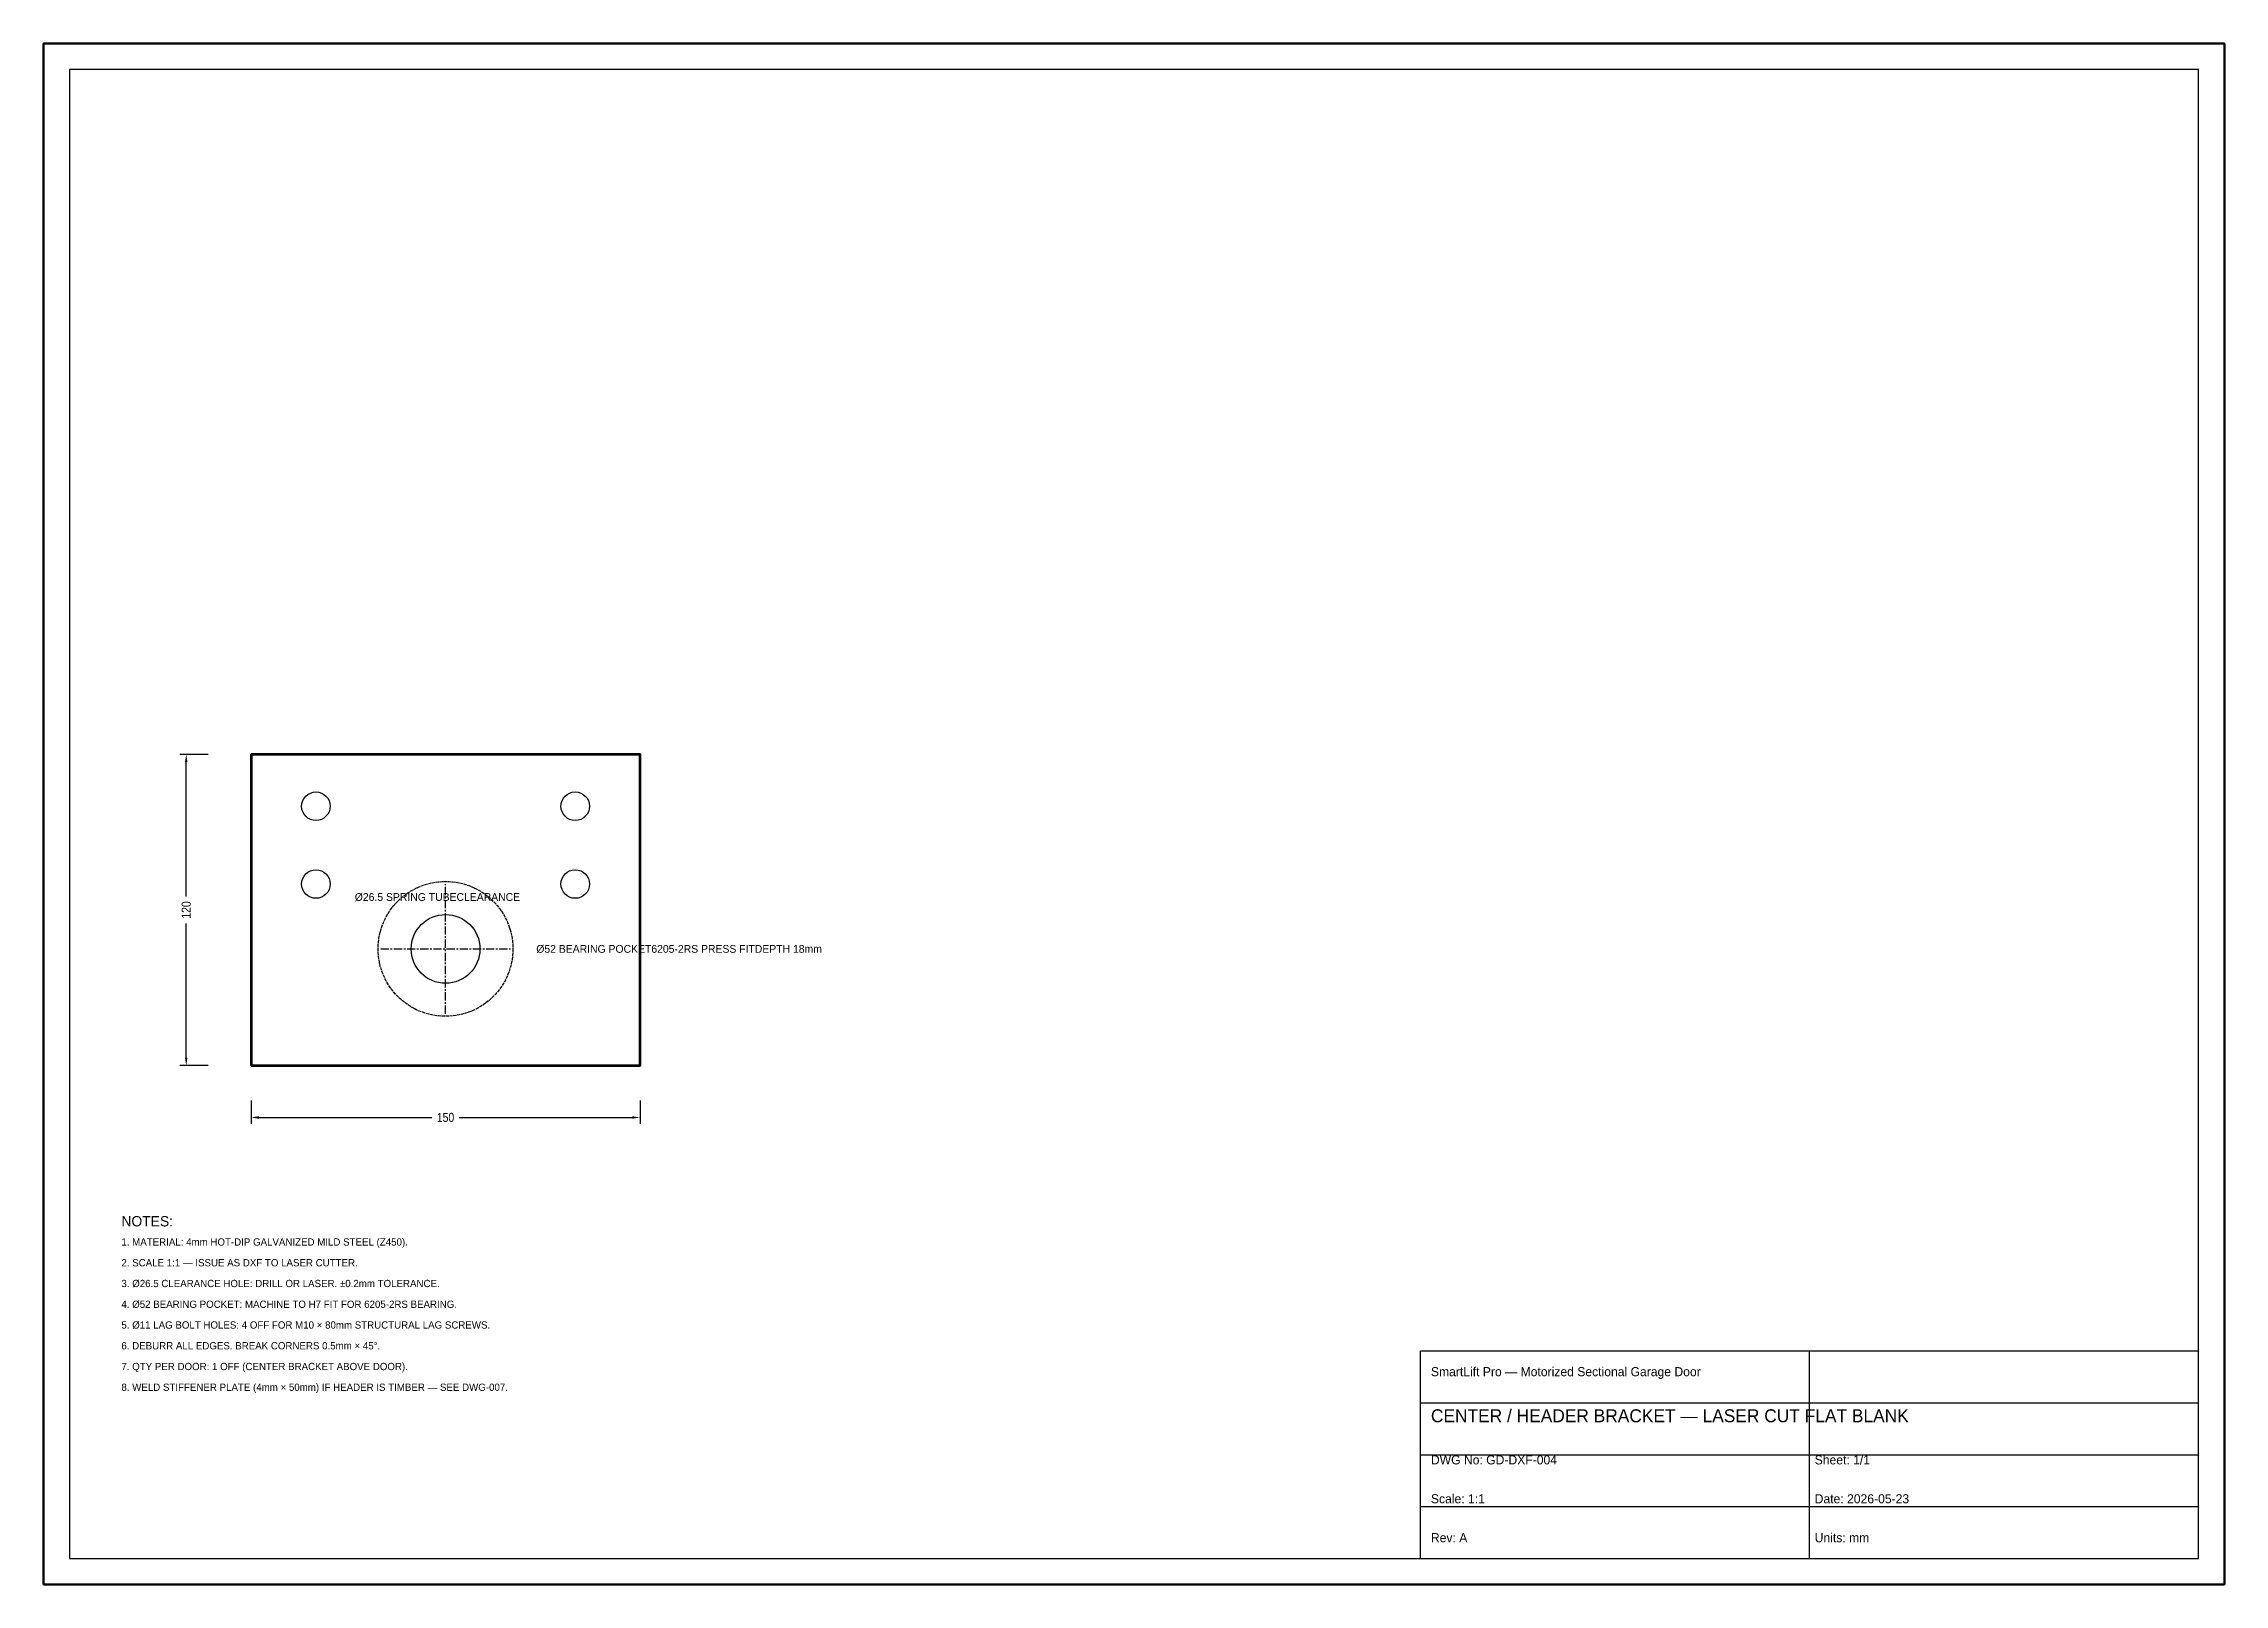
# Model space of a CAD drawing. Header units: millimetres. Extents: x 0 to 841, y 0 to 594.
import ezdxf
from ezdxf.enums import TextEntityAlignment as Align

# ---------------------------------------------------------------- set-up
doc = ezdxf.new("R2010")
doc.units = ezdxf.units.MM
doc.linetypes.add('CENTER', pattern=[5.08, 3.175, -0.635, 0.635, -0.635])
doc.linetypes.add('DASHED', pattern=[1.524, 1.27, -0.254])
for name, color, linetype in [('CENTER', 1, 'CENTER'), ('DIM', 2, 'Continuous'), ('HIDDEN', 3, 'DASHED'), ('NOTES', 3, 'Continuous'), ('OUTLINE', 7, 'Continuous'), ('TITLE', 6, 'Continuous')]:
    doc.layers.add(name, color=color, linetype=linetype)
doc.styles.add('OpenSansCondensed-Light', font='OpenSansCondensed-Light.ttf')
doc.dimstyles.get("Standard").update_dxf_attribs({"dimtxt": 3.5, "dimasz": 3, "dimexe": 2.5, "dimexo": 1.5, "dimgap": 1, "dimtad": 1, "dimcen": 2.5, "dimazin": 3, "dimtfac": 1, "dimtmove": 0, "dimatfit": 3})

# ---------------------------------------------------------------- blocks, each defined once
blk = doc.blocks.new('_CLOSEDFILLED')
at = {"color": 0, "linetype": 'BYBLOCK'}
blk.add_solid([(-1, 0.16), (0, 0), (-1, -0.16)], dxfattribs=at)
blk = doc.blocks.new('*D1')
for p, q in [((80, 186.5), (80, 177.5)), ((230, 186.5), (230, 177.5)), ((83, 180), (149.75, 180)), ((160.25, 180), (227, 180))]:
    blk.add_line(p, q)
at = {"layer": 'Defpoints'}
for p in [(80, 188), (230, 188), (80, 180)]:
    blk.add_point(p, dxfattribs=at)
at = {"layer": 'DIM', "xscale": 3, "yscale": 3, "rotation": 180}
blk.add_blockref('_CLOSEDFILLED', (80, 180), dxfattribs=at)
at = {"layer": 'DIM', "xscale": 3, "yscale": 3}
blk.add_blockref('_CLOSEDFILLED', (230, 180), dxfattribs=at)
at = {"layer": 'DIM', "insert": (155, 180), "char_height": 3.5, "attachment_point": 5, "style": 'OpenSansCondensed-Light'}
blk.add_mtext('150', dxfattribs=at)
blk = doc.blocks.new('*D2')
for p, q in [((63.5, 320), (52.5, 320)), ((55, 265.25), (55, 317)), ((55, 203), (55, 254.75)), ((63.5, 200), (52.5, 200))]:
    blk.add_line(p, q)
at = {"layer": 'Defpoints'}
for p in [(65, 320), (55, 200), (65, 200)]:
    blk.add_point(p, dxfattribs=at)
at = {"layer": 'DIM', "xscale": 3, "yscale": 3}
for p, rotation in [((55, 320), 90), ((55, 200), 270)]:
    blk.add_blockref('_CLOSEDFILLED', p, dxfattribs=dict(at, rotation=rotation))
at = {"layer": 'DIM', "insert": (55, 260), "char_height": 3.5, "attachment_point": 5, "rotation": 90, "style": 'OpenSansCondensed-Light'}
blk.add_mtext('120', dxfattribs=at)

msp = doc.modelspace()

# ---------------------------------------------------------------- linework, layer by layer
at = {"layer": 'CENTER'}
for p, q in [((155, 220), (155, 270)), ((130, 245), (180, 245))]:
    msp.add_line(p, q, dxfattribs=at)
at = {"layer": 'HIDDEN'}
msp.add_circle((155, 245), 26, dxfattribs=at)
at = {"layer": 'OUTLINE', "lineweight": 70}
msp.add_lwpolyline([(80, 200), (230, 200), (230, 320), (80, 320), (80, 200)], dxfattribs=at)
at = {"layer": 'OUTLINE'}
for centre, radius in [((105, 300), 5.5), ((205, 300), 5.5), ((105, 270), 5.5), ((205, 270), 5.5), ((155, 245), 13.25)]:
    msp.add_circle(centre, radius, dxfattribs=at)
at = {"layer": 'TITLE'}
for p, q in [((531, 90), (831, 90)), ((531, 10), (531, 90)), ((681, 10), (681, 90)), ((531, 70), (831, 70)), ((531, 50), (831, 50)), ((531, 30), (831, 30)), ((531, 10), (831, 10))]:
    msp.add_line(p, q, dxfattribs=at)
at = {"layer": 'TITLE', "lineweight": 50}
msp.add_lwpolyline([(0, 0), (841, 0), (841, 594), (0, 594), (0, 0)], dxfattribs=at)
at = {"layer": 'TITLE', "lineweight": 25}
msp.add_lwpolyline([(10, 10), (831, 10), (831, 584), (10, 584), (10, 10)], dxfattribs=at)

# ---------------------------------------------------------------- texts
at = {"layer": 'NOTES'}
for s, height, p in [('Ø26.5 SPRING TUBECLEARANCE', 3, (120, 265)), ('Ø52 BEARING POCKET6205-2RS PRESS FITDEPTH 18mm', 3, (190, 245)), ('NOTES:', 4, (30, 140)), ('1. MATERIAL: 4mm HOT-DIP GALVANIZED MILD STEEL (Z450).', 2.8, (30, 132)), ('2. SCALE 1:1 — ISSUE AS DXF TO LASER CUTTER.', 2.8, (30, 124)), ('4. Ø52 BEARING POCKET: MACHINE TO H7 FIT FOR 6205-2RS BEARING.', 2.8, (30, 108)), ('3. Ø26.5 CLEARANCE HOLE: DRILL OR LASER. ±0.2mm TOLERANCE.', 2.8, (30, 116)), ('5. Ø11 LAG BOLT HOLES: 4 OFF FOR M10 × 80mm STRUCTURAL LAG SCREWS.', 2.8, (30, 100)), ('6. DEBURR ALL EDGES. BREAK CORNERS 0.5mm × 45°.', 2.8, (30, 92)), ('7. QTY PER DOOR: 1 OFF (CENTER BRACKET ABOVE DOOR).', 2.8, (30, 84)), ('8. WELD STIFFENER PLATE (4mm × 50mm) IF HEADER IS TIMBER — SEE DWG-007.', 2.8, (30, 76))]:
    msp.add_text(s, height=height, dxfattribs=at).set_placement(p, align=Align.MIDDLE_LEFT)
at = {"layer": 'TITLE'}
for s, height, p in [('SmartLift Pro — Motorized Sectional Garage Door', 3.5, (535, 82)), ('CENTER / HEADER BRACKET — LASER CUT FLAT BLANK', 5, (535, 65)), ('DWG No: GD-DXF-004', 3.5, (535, 48)), ('Sheet: 1/1', 3.5, (683, 48)), ('Scale: 1:1', 3.5, (535, 33)), ('Date: 2026-05-23', 3.5, (683, 33)), ('Rev: A', 3.5, (535, 18)), ('Units: mm', 3.5, (683, 18))]:
    msp.add_text(s, height=height, dxfattribs=at).set_placement(p, align=Align.MIDDLE_LEFT)

# ---------------------------------------------------------------- dimensions: what is measured, and where the dimension line sits
at = {"layer": 'DIM'}
dim = msp.add_linear_dim(base=(55, 200), p1=(65, 200), p2=(65, 320), angle=90, dimstyle='Standard', dxfattribs=at)
dim.commit()
dim.dimension.update_dxf_attribs({"geometry": '*D2', "text_midpoint": (55, 260)})
dim = msp.add_linear_dim(base=(80, 180), p1=(80, 188), p2=(230, 188), dimstyle='Standard', dxfattribs=at)
dim.commit()
dim.dimension.update_dxf_attribs({"geometry": '*D1', "text_midpoint": (155, 180)})

doc.saveas('drawing.dxf')
